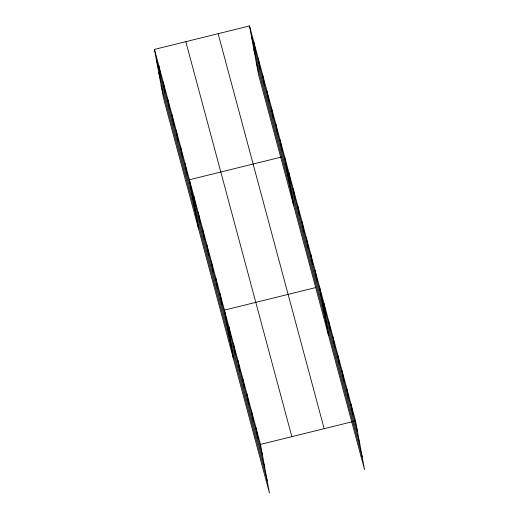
<?xml version="1.0" encoding="UTF-8"?>
<svg xmlns="http://www.w3.org/2000/svg" width="519" height="519" viewBox="0 0 519 519"><rect width="100%" height="100%" fill="white"/><g stroke="black" fill="none" stroke-linecap="round" stroke-linejoin="round"><path stroke-width="0.78" d="M154.454 49.409L260.473 444.4L269.484 493.05L163.472 98.059L154.454 49.409L249.516 25.95L355.528 420.941L364.546 469.591L258.527 74.6L249.516 25.95M281.363 157.069L189.441 179.756L198.459 228.405M315.558 287.61L224.429 310.103L233.44 358.752M260.473 444.4L352.388 421.713M353.958 421.331L355.528 420.941M251.475 36.544L357.494 431.536M253.804 49.104L359.816 444.095M256.204 62.04L362.217 457.031M218.142 33.69L324.161 428.681M185.821 41.669L291.84 436.661M156.42 60.003L262.432 454.994M158.749 72.563L264.761 467.554M161.143 85.499L267.162 480.49M351.019 404.158L352.985 414.752M346.517 387.369L348.483 397.963M342.008 370.579L343.974 381.173M337.506 353.796L339.471 364.39M332.997 337.006L334.963 347.6M328.495 320.217L330.46 330.811M323.986 303.433L325.951 314.027M319.483 286.644L328.501 335.293M315.111 270.354L317.07 280.948M310.738 254.057L312.698 264.651M306.366 237.767L308.325 248.361M301.993 221.47L303.952 232.064M297.614 205.18L299.58 215.774M293.241 188.884L295.207 199.478M288.869 172.593L290.835 183.188M284.496 156.297L293.514 204.947M280.124 140.007L282.089 150.601M275.751 123.71L277.717 134.304M271.379 107.42L273.344 118.014M267.006 91.123L268.972 101.718M262.633 74.833L264.593 85.427M258.261 58.537L260.22 69.131M253.888 42.247L255.848 52.841M255.964 427.611L257.93 438.205M251.462 410.827L253.421 421.422M246.953 394.038L248.919 404.632M242.451 377.248L244.41 387.842M237.942 360.465L239.908 371.059M233.44 343.675L235.399 354.269M228.931 326.892L230.897 337.486M220.05 293.806L222.015 304.4M215.677 277.516L217.643 288.11M211.304 261.219L213.27 271.813M206.932 244.929L208.898 255.523M202.559 228.632L204.525 239.227M198.187 212.342L200.152 222.936M193.814 196.046L195.78 206.64M185.069 163.459L187.028 174.053M180.696 147.169L182.656 157.763M176.324 130.872L178.283 141.466M171.951 114.582L173.91 125.176M167.572 98.286L169.538 108.88M163.2 81.996L165.165 92.59M158.827 65.699L160.793 76.293"/></g></svg>
